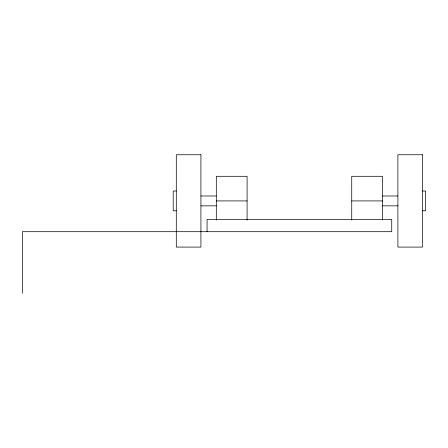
<?xml version="1.0" encoding="UTF-8"?>
<svg xmlns="http://www.w3.org/2000/svg" width="448" height="448" viewBox="0 0 448 448"><rect width="100%" height="100%" fill="white"/><g stroke="black" fill="none" stroke-linecap="round" stroke-linejoin="round"><path stroke-width="0.67" d="M176.294 191.022L173.214 191.022L173.214 210.806L176.294 210.806M422.52 191.022L425.6 191.022L425.6 210.806L422.52 210.806M200.917 195.989L216.306 195.989M382.508 195.989L397.897 195.989M216.306 200.917L247.083 200.917M351.73 200.917L382.508 200.917M200.917 205.839L216.306 205.839M382.508 205.839L397.897 205.839M382.508 220.069L382.508 176.294L351.73 176.294L351.73 220.069M247.083 220.069L247.083 176.294L216.306 176.294L216.306 220.069M207.071 231.694L207.071 219.386L391.742 219.386L391.742 231.694L22.4 231.694L22.4 293.25M200.917 154.75L176.294 154.75L176.294 247.083L200.917 247.083L200.917 154.75M422.52 154.75L397.897 154.75L397.897 247.083L422.52 247.083L422.52 154.75"/></g></svg>
